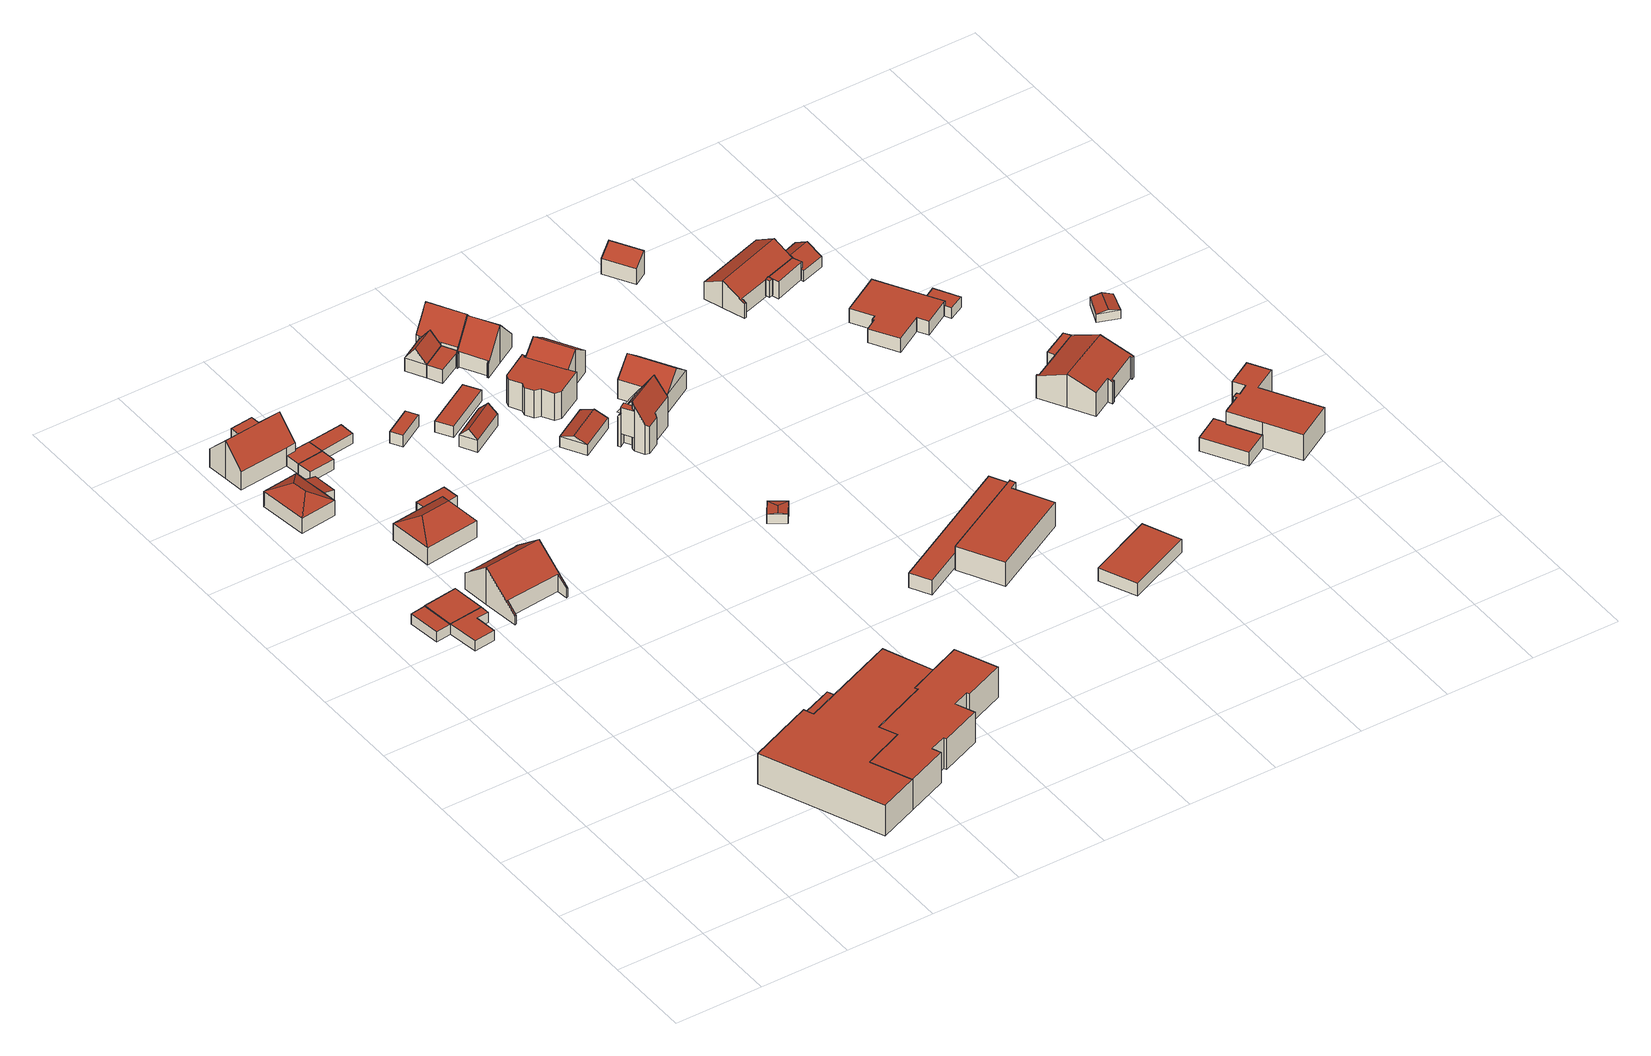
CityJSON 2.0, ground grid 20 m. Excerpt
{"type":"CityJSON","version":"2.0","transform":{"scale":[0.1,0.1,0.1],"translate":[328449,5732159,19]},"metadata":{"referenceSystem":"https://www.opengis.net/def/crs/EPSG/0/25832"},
"CityObjects":{
"building1":{"type":"Building","attributes":{"Geometrietyp2DReferenz":"3000","Gemeindeschluessel":"05170048","function":"31001_2463","roofType":"1000","measuredHeight":2.48},"address":[{"country":"Germany","locality":"Wesel","thoroughfareNumber":"22","thoroughfareName":"Bergerfurth"}],"geometry":[{"type":"Solid","lod":"2","boundaries":[[[[0,1,2,3]],[[4,5,1,0]],[[6,7,5,4]],[[3,2,7,6]],[[4,0,3,6]],[[1,5,7,2]]]],"semantics":{"surfaces":[{"type":"WallSurface"},{"type":"RoofSurface"},{"type":"GroundSurface"}],"values":[[0,0,0,0,1,2]]}}]},
"building2":{"type":"Building","attributes":{"Geometrietyp2DReferenz":"3000","Gemeindeschluessel":"05170048","function":"31001_2723","roofType":"1000","measuredHeight":2.43},"address":[{"country":"Germany","locality":"Wesel","thoroughfareNumber":"24","thoroughfareName":"Bergerfurth"}],"geometry":[{"type":"Solid","lod":"2","boundaries":[[[[8,9,10,11]],[[12,13,9,8]],[[14,15,13,12]],[[16,17,15,14]],[[18,19,17,16]],[[11,10,19,18]],[[16,14,12,8,11,18]],[[9,13,15,17,19,10]]]],"semantics":{"surfaces":[{"type":"WallSurface"},{"type":"RoofSurface"},{"type":"GroundSurface"}],"values":[[0,0,0,0,0,0,1,2]]}}]},
"building3":{"type":"Building","attributes":{"Geometrietyp2DReferenz":"3000","Gemeindeschluessel":"05170048","function":"31001_2463","roofType":"1000","measuredHeight":2.56},"address":[{"country":"Germany","locality":"Wesel","thoroughfareNumber":"24","thoroughfareName":"Bergerfurth"}],"geometry":[{"type":"Solid","lod":"2","boundaries":[[[[20,21,1,22]],[[11,23,21,20]],[[18,5,23,11]],[[22,1,5,18]],[[11,20,22,18]],[[21,23,5,1]]]],"semantics":{"surfaces":[{"type":"WallSurface"},{"type":"RoofSurface"},{"type":"GroundSurface"}],"values":[[0,0,0,0,1,2]]}}]},
"building4":{"type":"Building","attributes":{"Geometrietyp2DReferenz":"3000","Gemeindeschluessel":"05170048","function":"31001_1010","roofType":"3200","measuredHeight":5.84},"address":[{"country":"Germany","locality":"Wesel","thoroughfareNumber":"28","thoroughfareName":"Bergerfurth"}],"geometry":[{"type":"Solid","lod":"2","boundaries":[[[[24,25,26,27]],[[28,29,25,24]],[[30,31,29,28]],[[32,33,31,30]],[[34,35,33,32]],[[27,26,35,34]],[[36,27,34,37]],[[34,32,37]],[[37,32,30,28,24,36]],[[24,27,36]],[[25,29,31,33,35,26]]]],"semantics":{"surfaces":[{"type":"WallSurface"},{"type":"RoofSurface"},{"type":"GroundSurface"}],"values":[[0,0,0,0,0,0,1,1,1,1,2]]}}]},
"building5":{"type":"Building","attributes":{"Geometrietyp2DReferenz":"3000","Gemeindeschluessel":"05170048","function":"31001_1010","roofType":"2100","measuredHeight":3.25},"address":[{"country":"Germany","locality":"Wesel","thoroughfareNumber":"28","thoroughfareName":"Bergerfurth"}],"geometry":[{"type":"Solid","lod":"2","boundaries":[[[[38,39,40,41]],[[42,43,39,38]],[[44,45,43,42]],[[41,40,45,44]],[[42,38,41,44]],[[39,43,45,40]]]],"semantics":{"surfaces":[{"type":"WallSurface"},{"type":"RoofSurface"},{"type":"GroundSurface"}],"values":[[0,0,0,0,1,2]]}}]},
"building6":{"type":"Building","attributes":{"Gemeindeschluessel":"05170048","Geometrietyp2DReferenz":"3000","function":"31001_1010"},"address":[{"country":"Germany","locality":"Wesel","thoroughfareNumber":"30","thoroughfareName":"Bergerfurth"}],"children":["building6-1","building6-2"]},
"building6-1":{"type":"BuildingPart","attributes":{"roofType":"3100","measuredHeight":9.19},"parents":["building6"],"geometry":[{"type":"Solid","lod":"2","boundaries":[[[[46,47,48,49]],[[50,51,47,46]],[[52,53,51,50]],[[54,55,53,52]],[[56,57,55,54]],[[58,59,57,56]],[[60,61,59,58]],[[62,63,64,65]],[[66,67,63,62]],[[49,48,67,66]],[[54,52,50,46,49,56]],[[66,62,65,60,58,56,49]],[[47,51,53,55,57,59,61,64,63,67,48]],[[65,64,61,60]]]],"semantics":{"surfaces":[{"type":"WallSurface"},{"type":"RoofSurface"},{"type":"GroundSurface"},{"type":"ClosureSurface"}],"values":[[0,0,0,0,0,0,0,0,0,0,1,1,2,3]]}}]},
"building6-2":{"type":"BuildingPart","attributes":{"roofType":"1000","measuredHeight":4.32},"parents":["building6"],"geometry":[{"type":"Solid","lod":"2","boundaries":[[[[68,69,61,60]],[[70,71,69,68]],[[62,63,71,70]],[[65,64,63,62]],[[62,70,68,60,65]],[[69,71,63,64,61]],[[60,61,64,65]]]],"semantics":{"surfaces":[{"type":"WallSurface"},{"type":"RoofSurface"},{"type":"GroundSurface"},{"type":"ClosureSurface"}],"values":[[0,0,0,0,1,2,3]]}}]},
"building7":{"type":"Building","attributes":{"Geometrietyp2DReferenz":"3000","Gemeindeschluessel":"05170048","function":"31001_1010","roofType":"3100","measuredHeight":9.11},"address":[{"country":"Germany","locality":"Wesel","thoroughfareNumber":"24","thoroughfareName":"Bergerfurth"}],"geometry":[{"type":"Solid","lod":"2","boundaries":[[[[72,73,74,75]],[[76,77,73,72]],[[78,79,77,76]],[[80,81,79,78]],[[82,83,81,80]],[[84,85,83,82]],[[86,87,85,84]],[[88,89,87,86]],[[90,91,89,88]],[[92,93,91,90]],[[94,95,93,92]],[[96,97,95,94]],[[98,99,97,96]],[[75,74,99,98]],[[88,86,84,82,80,78,76,90]],[[72,75,98,96,94,92,90,76]],[[73,77,79,81,83,85,87,89,91,93,95,97,99,74]]]],"semantics":{"surfaces":[{"type":"WallSurface"},{"type":"RoofSurface"},{"type":"GroundSurface"}],"values":[[0,0,0,0,0,0,0,0,0,0,0,0,0,0,1,1,2]]}}]},
"building8":{"type":"Building","attributes":{"Geometrietyp2DReferenz":"3000","Gemeindeschluessel":"05170048","function":"31001_2200","roofType":"1000","measuredHeight":7.54},"address":[{"country":"Germany","locality":"Wesel","thoroughfareNumber":"44","thoroughfareName":"Bergerfurth"}],"geometry":[{"type":"Solid","lod":"2","boundaries":[[[[100,101,102,103]],[[104,105,101,100]],[[106,107,105,104]],[[108,109,107,106]],[[110,111,109,108]],[[112,113,111,110]],[[114,115,113,112]],[[116,117,115,114]],[[118,119,117,116]],[[120,121,119,118]],[[122,123,121,120]],[[124,125,123,122]],[[126,127,125,124]],[[103,102,127,126]],[[124,122,120,118,116,114,112,110,108,106,104,100,103,126]],[[101,105,107,109,111,113,115,117,119,121,123,125,127,102]]]],"semantics":{"surfaces":[{"type":"WallSurface"},{"type":"RoofSurface"},{"type":"GroundSurface"}],"values":[[0,0,0,0,0,0,0,0,0,0,0,0,0,0,1,2]]}}]},
"building9":{"type":"Building","attributes":{"Geometrietyp2DReferenz":"3000","Gemeindeschluessel":"05170048","function":"51009_1610","roofType":"1000","measuredHeight":4.09},"geometry":[{"type":"Solid","lod":"2","boundaries":[[[[110,128,129,130]],[[108,131,128,110]],[[106,132,131,108]],[[130,129,132,106]],[[108,110,130,106]],[[128,131,132,129]]]],"semantics":{"surfaces":[{"type":"WallSurface"},{"type":"RoofSurface"},{"type":"GroundSurface"}],"values":[[0,0,0,0,1,2]]}}]},
"building10":{"type":"Building","attributes":{"Geometrietyp2DReferenz":"3000","Gemeindeschluessel":"05170048","function":"31001_1010","roofType":"3200","measuredHeight":7.49},"address":[{"country":"Germany","locality":"Wesel","thoroughfareNumber":"26","thoroughfareName":"Bergerfurth"}],"geometry":[{"type":"Solid","lod":"2","boundaries":[[[[133,134,135,136]],[[137,138,134,133]],[[139,140,138,137]],[[141,142,140,139]],[[143,144,142,141]],[[136,135,144,143]],[[145,136,143,146]],[[143,141,139,146]],[[146,139,137,133,145]],[[133,136,145]],[[134,138,140,142,144,135]]]],"semantics":{"surfaces":[{"type":"WallSurface"},{"type":"RoofSurface"},{"type":"GroundSurface"}],"values":[[0,0,0,0,0,0,1,1,1,1,2]]}}]},
"building11":{"type":"Building","attributes":{"Geometrietyp2DReferenz":"3000","Gemeindeschluessel":"05170048","function":"31001_2463","roofType":"1000","measuredHeight":2.51},"address":[{"country":"Germany","locality":"Wesel","thoroughfareNumber":"28","thoroughfareName":"Bergerfurth"}],"geometry":[{"type":"Solid","lod":"2","boundaries":[[[[147,148,149,150]],[[151,152,148,147]],[[153,154,152,151]],[[150,149,154,153]],[[151,147,150,153]],[[148,152,154,149]]]],"semantics":{"surfaces":[{"type":"WallSurface"},{"type":"RoofSurface"},{"type":"GroundSurface"}],"values":[[0,0,0,0,1,2]]}}]},
"building12":{"type":"Building","attributes":{"Geometrietyp2DReferenz":"3000","Gemeindeschluessel":"05170048","function":"31001_2463","roofType":"1000","measuredHeight":2.46},"address":[{"country":"Germany","locality":"Wesel","thoroughfareNumber":"30","thoroughfareName":"Bergerfurth"}],"geometry":[{"type":"Solid","lod":"2","boundaries":[[[[155,47,51,156]],[[157,158,47,155]],[[150,149,158,157]],[[153,154,149,150]],[[159,53,154,153]],[[156,51,53,159]],[[153,150,157,155,156,159]],[[47,158,149,154,53,51]]]],"semantics":{"surfaces":[{"type":"WallSurface"},{"type":"RoofSurface"},{"type":"GroundSurface"}],"values":[[0,0,0,0,0,0,1,2]]}}]},
"building13":{"type":"Building","attributes":{"Geometrietyp2DReferenz":"3000","Gemeindeschluessel":"05170048","function":"31001_2463","roofType":"1000","measuredHeight":2.84},"address":[{"country":"Germany","locality":"Wesel","thoroughfareNumber":"26","thoroughfareName":"Bergerfurth"}],"geometry":[{"type":"Solid","lod":"2","boundaries":[[[[160,161,162,163]],[[164,165,161,160]],[[166,167,165,164]],[[168,169,167,166]],[[170,171,169,168]],[[163,162,171,170]],[[168,166,164,160,163,170]],[[161,165,167,169,171,162]]]],"semantics":{"surfaces":[{"type":"WallSurface"},{"type":"RoofSurface"},{"type":"GroundSurface"}],"values":[[0,0,0,0,0,0,1,2]]}}]},
"building14":{"type":"Building","attributes":{"Geometrietyp2DReferenz":"3000","Gemeindeschluessel":"05170048","function":"31001_2723","roofType":"1000","measuredHeight":2.42},"address":[{"country":"Germany","locality":"Wesel","thoroughfareNumber":"30","thoroughfareName":"Bergerfurth"}],"geometry":[{"type":"Solid","lod":"2","boundaries":[[[[172,173,174,175]],[[150,176,173,172]],[[157,177,176,150]],[[175,174,177,157]],[[150,172,175,157]],[[173,176,177,174]]]],"semantics":{"surfaces":[{"type":"WallSurface"},{"type":"RoofSurface"},{"type":"GroundSurface"}],"values":[[0,0,0,0,1,2]]}}]},
"building15":{"type":"Building","attributes":{"Geometrietyp2DReferenz":"3000","Gemeindeschluessel":"05170048","function":"31001_2200","roofType":"1000","measuredHeight":7.57},"address":[{"country":"Germany","locality":"Wesel","thoroughfareNumber":"44","thoroughfareName":"Bergerfurth"}],"geometry":[{"type":"Solid","lod":"2","boundaries":[[[[122,123,125,124]],[[120,121,123,122]],[[118,119,121,120]],[[116,117,119,118]],[[114,115,117,116]],[[178,179,115,114]],[[180,181,179,178]],[[182,183,181,180]],[[184,185,183,182]],[[186,187,185,184]],[[188,189,187,186]],[[190,191,189,188]],[[192,193,191,190]],[[194,195,193,192]],[[196,197,195,194]],[[126,127,197,196]],[[124,125,127,126]],[[196,194,192,190,188,186,184,182,180,178,114,116,118,120,122,124,126]],[[123,121,119,117,115,179,181,183,185,187,189,191,193,195,197,127,125]]]],"semantics":{"surfaces":[{"type":"WallSurface"},{"type":"RoofSurface"},{"type":"GroundSurface"}],"values":[[0,0,0,0,0,0,0,0,0,0,0,0,0,0,0,0,0,1,2]]}}]},
"building16":{"type":"Building","attributes":{"Geometrietyp2DReferenz":"3000","Gemeindeschluessel":"05170048","function":"31001_2723","roofType":"1000","measuredHeight":2.77},"address":[{"country":"Germany","locality":"Wesel","thoroughfareNumber":"36","thoroughfareName":"Bergerfurth"}],"geometry":[{"type":"Solid","lod":"2","boundaries":[[[[198,199,200,201]],[[202,203,199,198]],[[204,205,203,202]],[[201,200,205,204]],[[202,198,201,204]],[[199,203,205,200]]]],"semantics":{"surfaces":[{"type":"WallSurface"},{"type":"RoofSurface"},{"type":"GroundSurface"}],"values":[[0,0,0,0,1,2]]}}]},
"building17":{"type":"Building","attributes":{"Geometrietyp2DReferenz":"3000","Gemeindeschluessel":"05170048","function":"31001_2463","roofType":"3100","measuredHeight":4.95},"address":[{"country":"Germany","locality":"Wesel","thoroughfareNumber":"38","thoroughfareName":"Bergerfurth"}],"geometry":[{"type":"Solid","lod":"2","boundaries":[[[[206,207,208,209]],[[210,211,207,206]],[[212,213,211,210]],[[209,208,213,212]],[[206,214,210]],[[212,215,209]],[[209,215,214,206]],[[210,214,215,212]],[[207,211,213,208]]]],"semantics":{"surfaces":[{"type":"WallSurface"},{"type":"RoofSurface"},{"type":"GroundSurface"}],"values":[[0,0,0,0,0,0,1,1,2]]}}]},
"building18":{"type":"Building","attributes":{"Geometrietyp2DReferenz":"3000","Gemeindeschluessel":"05170048","function":"31001_2723","roofType":"1000","measuredHeight":2.75},"address":[{"country":"Germany","locality":"Wesel","thoroughfareNumber":"36","thoroughfareName":"Bergerfurth"}],"geometry":[{"type":"Solid","lod":"2","boundaries":[[[[216,217,218,219]],[[220,221,217,216]],[[222,223,221,220]],[[219,218,223,222]],[[220,216,219,222]],[[217,221,223,218]]]],"semantics":{"surfaces":[{"type":"WallSurface"},{"type":"RoofSurface"},{"type":"GroundSurface"}],"values":[[0,0,0,0,1,2]]}}]},
"building19":{"type":"Building","attributes":{"Geometrietyp2DReferenz":"3000","Gemeindeschluessel":"05170048","function":"31001_2723","roofType":"3100","measuredHeight":6.25},"address":[{"country":"Germany","locality":"Wesel","thoroughfareNumber":"34","thoroughfareName":"Bergerfurth"}],"geometry":[{"type":"Solid","lod":"2","boundaries":[[[[224,225,226,227]],[[228,229,225,224]],[[230,231,229,228]],[[227,226,231,230]],[[224,232,228]],[[230,233,227]],[[227,233,232,224]],[[228,232,233,230]],[[225,229,231,226]]]],"semantics":{"surfaces":[{"type":"WallSurface"},{"type":"RoofSurface"},{"type":"GroundSurface"}],"values":[[0,0,0,0,0,0,1,1,2]]}}]},
"building20":{"type":"Building","attributes":{"Geometrietyp2DReferenz":"3000","Gemeindeschluessel":"05170048","function":"51009_1610","roofType":"1000","measuredHeight":3.35},"geometry":[{"type":"Solid","lod":"2","boundaries":[[[[234,235,236,228]],[[237,238,235,234]],[[239,240,238,237]],[[230,241,240,239]],[[228,236,241,230]],[[239,237,234,228,230]],[[235,238,240,241,236]]]],"semantics":{"surfaces":[{"type":"WallSurface"},{"type":"RoofSurface"},{"type":"GroundSurface"}],"values":[[0,0,0,0,0,1,2]]}}]},
"building21":{"type":"Building","attributes":{"Geometrietyp2DReferenz":"3000","Gemeindeschluessel":"05170048","function":"31001_2463","roofType":"3100","measuredHeight":3.85},"address":[{"country":"Germany","locality":"Wesel","thoroughfareNumber":"40","thoroughfareName":"Bergerfurth"}],"geometry":[{"type":"Solid","lod":"2","boundaries":[[[[242,243,244,245]],[[246,247,243,242]],[[248,249,247,246]],[[245,244,249,248]],[[242,250,246]],[[248,251,245]],[[245,251,250,242]],[[246,250,251,248]],[[243,247,249,244]]]],"semantics":{"surfaces":[{"type":"WallSurface"},{"type":"RoofSurface"},{"type":"GroundSurface"}],"values":[[0,0,0,0,0,0,1,1,2]]}}]},
"building22":{"type":"Building","attributes":{"Geometrietyp2DReferenz":"3000","Gemeindeschluessel":"05170048","function":"31001_2723","roofType":"5000","measuredHeight":2.6},"address":[{"country":"Germany","locality":"Wesel","thoroughfareNumber":"44","thoroughfareName":"Bergerfurth"}],"geometry":[{"type":"Solid","lod":"2","boundaries":[[[[252,253,254,255]],[[256,257,253,252]],[[258,259,257,256]],[[255,254,259,258]],[[252,260,256]],[[258,261,255]],[[255,261,260,252]],[[256,260,261,258]],[[253,257,259,254]]]],"semantics":{"surfaces":[{"type":"WallSurface"},{"type":"RoofSurface"},{"type":"GroundSurface"}],"values":[[0,0,0,0,1,0,1,1,2]]}}]},
"building23":{"type":"Building","attributes":{"Geometrietyp2DReferenz":"3000","Gemeindeschluessel":"05170048","function":"31001_1010","roofType":"9999","measuredHeight":6.73},"address":[{"country":"Germany","locality":"Wesel","thoroughfareNumber":"38","thoroughfareName":"Bergerfurth"}],"geometry":[{"type":"Solid","lod":"2","boundaries":[[[[262,263,264,265,266,267,268,269,270,271,272,273,274,275]],[[273,276,277,274]],[[272,278,276,273]],[[271,279,278,272]],[[270,280,279,271]],[[269,281,280,270]],[[268,282,281,269]],[[267,283,282,268]],[[266,284,283,267]],[[265,285,284,266]],[[264,286,285,265]],[[263,287,286,264]],[[262,288,287,263]],[[275,289,288,262]],[[274,277,289,275]],[[276,278,279,280,281,282,283,284,285,286,287,288,289,277]]]],"semantics":{"surfaces":[{"type":"RoofSurface"},{"type":"WallSurface"},{"type":"GroundSurface"}],"values":[[0,1,1,1,1,1,1,1,1,1,1,1,1,1,1,2]]}}]},
"building24":{"type":"Building","attributes":{"Geometrietyp2DReferenz":"3000","Gemeindeschluessel":"05170048","function":"31001_1010","roofType":"3100","measuredHeight":9.22},"address":[{"country":"Germany","locality":"Wesel","thoroughfareNumber":"34","thoroughfareName":"Bergerfurth"}],"geometry":[{"type":"Solid","lod":"2","boundaries":[[[[290,291,292,293]],[[294,295,291,290]],[[296,297,295,294]],[[298,235,297,296]],[[299,236,235,298]],[[300,301,299,298,296,293]],[[294,290,293,296]],[[302,303,292,291,295,297,235,236]],[[301,302,236,299]],[[300,303,302,301]],[[293,292,303,300]]]],"semantics":{"surfaces":[{"type":"WallSurface"},{"type":"RoofSurface"},{"type":"GroundSurface"}],"values":[[0,0,0,0,0,1,1,2,0,0,0]]}}]},
"building25":{"type":"Building","attributes":{"Geometrietyp2DReferenz":"3000","Gemeindeschluessel":"05170048","function":"31001_1010","roofType":"3100","measuredHeight":9.18},"address":[{"country":"Germany","locality":"Wesel","thoroughfareNumber":"36","thoroughfareName":"Bergerfurth"}],"geometry":[{"type":"Solid","lod":"2","boundaries":[[[[304,305,306,307]],[[308,309,305,304]],[[310,311,309,308]],[[312,313,311,310]],[[314,315,313,312]],[[316,317,315,314]],[[318,319,317,316]],[[320,321,319,318]],[[322,323,321,320]],[[324,325,323,322]],[[326,327,325,324]],[[328,329,327,326]],[[330,331,329,328]],[[332,333,331,330]],[[334,335,333,332]],[[307,306,335,334]],[[314,312,310,308,304,307,334,332,316]],[[330,328,326,324,322,320,318,316,332]],[[305,309,311,313,315,317,319,321,323,325,327,329,331,333,335,306]]]],"semantics":{"surfaces":[{"type":"WallSurface"},{"type":"RoofSurface"},{"type":"GroundSurface"}],"values":[[0,0,0,0,0,0,0,0,0,0,0,0,0,0,0,0,1,1,2]]}}]},
"building26":{"type":"Building","attributes":{"Geometrietyp2DReferenz":"3000","Gemeindeschluessel":"05170048","function":"31001_1010","roofType":"3100","measuredHeight":8.72},"address":[{"country":"Germany","locality":"Wesel","thoroughfareNumber":"38","thoroughfareName":"Bergerfurth"}],"geometry":[{"type":"Solid","lod":"2","boundaries":[[[[336,337,338,339]],[[340,341,337,336]],[[342,343,341,340]],[[344,345,343,342]],[[346,347,345,344]],[[348,349,347,346]],[[350,351,349,348]],[[339,338,351,350]],[[340,336,339,350,348,342]],[[346,344,342,348]],[[337,341,343,345,347,349,351,338]]]],"semantics":{"surfaces":[{"type":"WallSurface"},{"type":"RoofSurface"},{"type":"GroundSurface"}],"values":[[0,0,0,0,0,0,0,0,1,1,2]]}}]},
"building27":{"type":"Building","attributes":{"Gemeindeschluessel":"05170048","Geometrietyp2DReferenz":"3000","function":"31001_1010"},"address":[{"country":"Germany","locality":"Wesel","thoroughfareNumber":"40","thoroughfareName":"Bergerfurth"}],"children":["building27-1","building27-2"]},
"building27-1":{"type":"BuildingPart","attributes":{"roofType":"3100","measuredHeight":11.73},"parents":["building27"],"geometry":[{"type":"MultiSurface","lod":"2","boundaries":[[[352,353,354]],[[355,356,353,352]],[[357,358,356,355]],[[359,360,358,357]],[[361,362,360,359]],[[363,364,362,361]],[[365,366,364,363]],[[367,368,369,370]],[[371,372,368,367]],[[373,372,371]],[[365,363,361,359,357,355,352,374]],[[354,373,371,367,370,375,376,377,374,352]],[[354,353,356,358,360,362,364,366,378,379,380,381,369,368,372,373]],[[374,382,383,365]],[[384,385,378,366]],[[383,382,385,384]],[[385,386,379,378]],[[374,377,387,382]],[[382,387,386,385]],[[386,388,380,379]],[[377,376,389,387]],[[388,386,387,389]],[[388,390,381,380]],[[376,391,389]],[[389,391,375,390,388]],[[390,392,369,381]],[[375,370,392,390]]],"semantics":{"surfaces":[{"type":"WallSurface"},{"type":"RoofSurface"},{"type":"GroundSurface"},{"type":"ClosureSurface"}],"values":[0,0,0,0,0,0,0,0,0,0,1,1,2,0,0,3,0,0,3,0,0,3,0,0,3,0,3]}}]},
"building27-2":{"type":"BuildingPart","attributes":{"roofType":"9999","measuredHeight":6.45},"address":[{"country":"Germany","locality":"Wesel","thoroughfareNumber":"40","thoroughfareName":"Bergerfurth"}],"parents":["building27"],"geometry":[{"type":"MultiSurface","lod":"2","boundaries":[[[387,389,393,394,383]],[[394,393,375,370]],[[393,391,375]],[[394,392,384,383]],[[390,392,370,375]],[[375,391,389,388,390]],[[389,387,386,388]],[[382,383,384,385]],[[387,382,385,386]],[[390,388,386,384,392]]],"semantics":{"surfaces":[{"type":"RoofSurface"},{"type":"WallSurface"},{"type":"GroundSurface"}],"values":[0,1,1,1,1,1,1,1,1,2]}}]},
"building28":{"type":"Building","attributes":{"Gemeindeschluessel":"05170048","Geometrietyp2DReferenz":"3000","function":"31001_2200"},"address":[{"country":"Germany","locality":"Wesel","thoroughfareNumber":"44","thoroughfareName":"Bergerfurth"}],"children":["building28-1","building28-2"]},
"building28-1":{"type":"BuildingPart","attributes":{"roofType":"1000","measuredHeight":5.92},"parents":["building28"],"geometry":[{"type":"MultiSurface","lod":"2","boundaries":[[[395,396,397,398]],[[399,400,401,402]],[[403,404,400,399]],[[405,406,404,403]],[[407,408,406,405]],[[409,410,408,407]],[[398,397,410,409]],[[407,405,403,399,402,411,395,398,409]],[[396,412,401,400,404,406,408,410,397]],[[413,414,412,396]],[[395,411,415,416]],[[414,413,416,415]],[[414,417,401,412]],[[411,402,418,415]],[[415,418,417,414]]],"semantics":{"surfaces":[{"type":"WallSurface"},{"type":"RoofSurface"},{"type":"GroundSurface"},{"type":"ClosureSurface"}],"values":[0,0,0,0,0,0,0,1,2,0,0,3,0,0,3]}}]},
"building28-2":{"type":"BuildingPart","attributes":{"roofType":"1000","measuredHeight":3.63},"address":[{"country":"Germany","locality":"Wesel","thoroughfareNumber":"44","thoroughfareName":"Bergerfurth"}],"parents":["building28"],"geometry":[{"type":"Solid","lod":"2","boundaries":[[[[419,420,421,422]],[[423,424,420,419]],[[425,426,424,423]],[[427,428,426,425]],[[429,430,428,427]],[[418,417,430,429]],[[422,421,413,416]],[[415,418,429,427,425,423,419,422,416]],[[420,424,426,428,430,417,414,413,421]],[[418,415,414,417]],[[415,416,413,414]]]],"semantics":{"surfaces":[{"type":"WallSurface"},{"type":"RoofSurface"},{"type":"GroundSurface"},{"type":"ClosureSurface"}],"values":[[0,0,0,0,0,0,0,1,2,3,3]]}}]},
"building29":{"type":"Building","attributes":{"Geometrietyp2DReferenz":"3000","Gemeindeschluessel":"05170048","function":"31001_1010","roofType":"3100","measuredHeight":8.11},"address":[{"country":"Germany","locality":"Wesel","thoroughfareNumber":"40","thoroughfareName":"Bergerfurth"}],"geometry":[{"type":"Solid","lod":"2","boundaries":[[[[431,432,433,434]],[[435,436,432,431]],[[437,438,436,435]],[[434,433,438,437]],[[431,439,435]],[[437,440,434]],[[434,440,439,431]],[[435,439,440,437]],[[432,436,438,433]]]],"semantics":{"surfaces":[{"type":"WallSurface"},{"type":"RoofSurface"},{"type":"GroundSurface"}],"values":[[0,0,0,0,0,0,1,1,2]]}}]},
"building30":{"type":"Building","attributes":{"Geometrietyp2DReferenz":"3000","Gemeindeschluessel":"05170048","function":"31001_1010","roofType":"1000","measuredHeight":3.17},"address":[{"country":"Germany","locality":"Wesel","thoroughfareNumber":"46","thoroughfareName":"Bergerfurth"}],"geometry":[{"type":"Solid","lod":"2","boundaries":[[[[441,442,443,444]],[[445,446,442,441]],[[447,448,446,445]],[[444,443,448,447]],[[445,441,444,447]],[[442,446,448,443]]]],"semantics":{"surfaces":[{"type":"WallSurface"},{"type":"RoofSurface"},{"type":"GroundSurface"}],"values":[[0,0,0,0,1,2]]}}]},
"building31":{"type":"Building","attributes":{"Geometrietyp2DReferenz":"3000","Gemeindeschluessel":"05170048","function":"51009_1610","roofType":"2100","measuredHeight":5.71},"geometry":[{"type":"Solid","lod":"2","boundaries":[[[[449,450,451,452]],[[453,454,450,449]],[[455,456,454,453]],[[452,451,456,455]],[[453,449,452,455]],[[450,454,456,451]]]],"semantics":{"surfaces":[{"type":"WallSurface"},{"type":"RoofSurface"},{"type":"GroundSurface"}],"values":[[0,0,0,0,1,2]]}}]},
"building32":{"type":"Building","attributes":{"Geometrietyp2DReferenz":"3000","Gemeindeschluessel":"05170048","function":"31001_1010","roofType":"1000","measuredHeight":3.93},"address":[{"country":"Germany","locality":"Wesel","thoroughfareNumber":"21","thoroughfareName":"Bergerfurth"}],"geometry":[{"type":"Solid","lod":"2","boundaries":[[[[457,458,459,460]],[[461,462,458,457]],[[463,464,462,461]],[[460,459,464,463]],[[461,457,460,463]],[[458,462,464,459]]]],"semantics":{"surfaces":[{"type":"WallSurface"},{"type":"RoofSurface"},{"type":"GroundSurface"}],"values":[[0,0,0,0,1,2]]}}]},
"building33":{"type":"Building","attributes":{"Gemeindeschluessel":"05170048","Geometrietyp2DReferenz":"3000","function":"31001_1010"},"address":[{"country":"Germany","locality":"Wesel","thoroughfareNumber":"21","thoroughfareName":"Bergerfurth"}],"children":["building33-1","building33-2","building33-3"]},
"building33-1":{"type":"BuildingPart","attributes":{"roofType":"3100","measuredHeight":6.71},"parents":["building33"],"geometry":[{"type":"MultiSurface","lod":"2","boundaries":[[[465,466,467,468]],[[469,470,466,465]],[[471,472,470,469]],[[473,474,472,471]],[[475,476,474,473]],[[477,478,476,475]],[[479,480,478,477]],[[481,482,480,479]],[[468,467,483,484]],[[471,469,465,468,484,485,481,479,473]],[[477,475,473,479]],[[466,470,472,474,476,478,480,482,486,483,467]],[[481,487,488]],[[489,485,486,490]],[[488,487,489,490,482]],[[484,483,486,485]]],"semantics":{"surfaces":[{"type":"WallSurface"},{"type":"RoofSurface"},{"type":"GroundSurface"},{"type":"ClosureSurface"}],"values":[0,0,0,0,0,0,0,0,0,1,1,2,0,3,3,3]}}]},
"building33-2":{"type":"BuildingPart","attributes":{"roofType":"1000","measuredHeight":4.18},"parents":["building33"],"geometry":[{"type":"MultiSurface","lod":"2","boundaries":[[[491,492,493,494]],[[484,483,492,491]],[[494,493,495,496]],[[497,485,484,491,494,496]],[[492,483,486,498,495,493]],[[485,486,483,484]],[[497,499,500]],[[485,500,499,498,486]],[[497,496,501,499]],[[495,498,499,501]]],"semantics":{"surfaces":[{"type":"WallSurface"},{"type":"RoofSurface"},{"type":"GroundSurface"},{"type":"ClosureSurface"}],"values":[0,0,0,1,2,3,0,3,0,3]}}]},
"building33-3":{"type":"BuildingPart","attributes":{"roofType":"3100","measuredHeight":4.56},"parents":["building33"],"geometry":[{"type":"MultiSurface","lod":"2","boundaries":[[[502,503,504,505]],[[506,507,503,502]],[[501,495,507,506]],[[508,509,482,488]],[[505,504,509,508]],[[499,501,506,502,505,510]],[[508,488,510,505]],[[503,507,495,498,490,482,509,504]],[[501,499,498,495]],[[510,489,485,500]],[[485,489,490,486]],[[500,485,486,498,499]],[[510,487,489]],[[489,487,488,482,490]]],"semantics":{"surfaces":[{"type":"WallSurface"},{"type":"RoofSurface"},{"type":"GroundSurface"},{"type":"ClosureSurface"}],"values":[0,0,0,0,0,1,1,2,3,0,3,3,0,3]}}]},
"building34":{"type":"Building","attributes":{"Geometrietyp2DReferenz":"3000","Gemeindeschluessel":"05170048","function":"31001_1010","roofType":"1000","measuredHeight":3.38},"address":[{"country":"Germany","locality":"Wesel","thoroughfareNumber":"23","thoroughfareName":"Bergerfurth"}],"geometry":[{"type":"Solid","lod":"2","boundaries":[[[[511,512,513,514]],[[515,516,512,511]],[[517,518,516,515]],[[519,520,518,517]],[[521,522,520,519]],[[523,524,522,521]],[[525,526,524,523]],[[527,528,526,525]],[[529,530,528,527]],[[531,532,530,529]],[[533,534,532,531]],[[535,536,534,533]],[[537,538,536,535]],[[514,513,538,537]],[[535,533,531,529,527,525,523,521,519,517,515,511,514,537]],[[512,516,518,520,522,524,526,528,530,532,534,536,538,513]]]],"semantics":{"surfaces":[{"type":"WallSurface"},{"type":"RoofSurface"},{"type":"GroundSurface"}],"values":[[0,0,0,0,0,0,0,0,0,0,0,0,0,0,1,2]]}}]},
"building35":{"type":"Building","attributes":{"Gemeindeschluessel":"05170048","Geometrietyp2DReferenz":"3000","function":"31001_1010"},"address":[{"country":"Germany","locality":"Wesel","thoroughfareNumber":"25","thoroughfareName":"Bergerfurth"}],"children":["building35-1","building35-2"]},
"building35-1":{"type":"BuildingPart","attributes":{"roofType":"3100","measuredHeight":8.14},"parents":["building35"],"geometry":[{"type":"Solid","lod":"2","boundaries":[[[[539,540,541,542]],[[543,544,540,539]],[[545,546,544,543]],[[547,548,546,545]],[[549,550,548,547]],[[551,552,553,554]],[[555,556,552,551]],[[557,558,556,555]],[[559,560,558,557]],[[561,562,560,559]],[[563,564,562,561]],[[565,566,564,563]],[[567,568,566,565]],[[542,541,568,567]],[[554,549,547,545,543,539,551]],[[542,567,565,563,561,559,557,555,551,539]],[[540,544,546,548,550,553,552,556,558,560,562,564,566,568,541]],[[554,553,550,549]]]],"semantics":{"surfaces":[{"type":"WallSurface"},{"type":"RoofSurface"},{"type":"GroundSurface"},{"type":"ClosureSurface"}],"values":[[0,0,0,0,0,0,0,0,0,0,0,0,0,0,1,1,2,3]]}}]},
"building35-2":{"type":"BuildingPart","attributes":{"roofType":"1000","measuredHeight":5.72},"parents":["building35"],"geometry":[{"type":"Solid","lod":"2","boundaries":[[[[569,570,571,572]],[[554,553,570,569]],[[572,571,550,549]],[[554,569,572,549]],[[570,553,550,571]],[[549,550,553,554]]]],"semantics":{"surfaces":[{"type":"WallSurface"},{"type":"RoofSurface"},{"type":"GroundSurface"},{"type":"ClosureSurface"}],"values":[[0,0,0,1,2,3]]}}]},
"building36":{"type":"Building","attributes":{"Geometrietyp2DReferenz":"3000","Gemeindeschluessel":"05170048","function":"31001_2463","roofType":"1000","measuredHeight":2.61},"address":[{"country":"Germany","locality":"Wesel","thoroughfareNumber":"23","thoroughfareName":"Bergerfurth"}],"geometry":[{"type":"Solid","lod":"2","boundaries":[[[[573,574,575,576]],[[577,578,574,573]],[[579,580,578,577]],[[581,582,580,579]],[[583,584,582,581]],[[576,575,584,583]],[[581,579,577,573,576,583]],[[574,578,580,582,584,575]]]],"semantics":{"surfaces":[{"type":"WallSurface"},{"type":"RoofSurface"},{"type":"GroundSurface"}],"values":[[0,0,0,0,0,0,1,2]]}}]},
"building37":{"type":"Building","attributes":{"Geometrietyp2DReferenz":"3000","Gemeindeschluessel":"05170048","function":"31001_2463","roofType":"1000","measuredHeight":3.29},"address":[{"country":"Germany","locality":"Wesel","thoroughfareNumber":"27","thoroughfareName":"Bergerfurth"}],"geometry":[{"type":"Solid","lod":"2","boundaries":[[[[585,586,587,588]],[[589,590,586,585]],[[591,592,590,589]],[[593,594,592,591]],[[595,596,594,593]],[[588,587,596,595]],[[593,591,589,585,588,595]],[[586,590,592,594,596,587]]]],"semantics":{"surfaces":[{"type":"WallSurface"},{"type":"RoofSurface"},{"type":"GroundSurface"}],"values":[[0,0,0,0,0,0,1,2]]}}]},
"building38":{"type":"Building","attributes":{"Geometrietyp2DReferenz":"3000","Gemeindeschluessel":"05170048","function":"31001_1010","roofType":"1000","measuredHeight":6.28},"address":[{"country":"Germany","locality":"Wesel","thoroughfareNumber":"27","thoroughfareName":"Bergerfurth"}],"geometry":[{"type":"Solid","lod":"2","boundaries":[[[[597,598,599,600]],[[601,602,598,597]],[[603,604,602,601]],[[605,606,604,603]],[[607,608,606,605]],[[609,610,608,607]],[[611,612,610,609]],[[613,614,612,611]],[[615,616,614,613]],[[617,618,616,615]],[[619,620,618,617]],[[621,622,620,619]],[[623,624,622,621]],[[600,599,624,623]],[[621,619,617,615,613,611,609,607,605,603,601,597,600,623]],[[598,602,604,606,608,610,612,614,616,618,620,622,624,599]]]],"semantics":{"surfaces":[{"type":"WallSurface"},{"type":"RoofSurface"},{"type":"GroundSurface"}],"values":[[0,0,0,0,0,0,0,0,0,0,0,0,0,0,1,2]]}}]},
"building39":{"type":"Building","attributes":{"Geometrietyp2DReferenz":"3000","Gemeindeschluessel":"05170048","function":"31001_2723","roofType":"3100","measuredHeight":2.73},"address":[{"country":"Germany","locality":"Wesel","thoroughfareNumber":"25","thoroughfareName":"Bergerfurth"}],"geometry":[{"type":"Solid","lod":"2","boundaries":[[[[625,626,627,628]],[[629,630,626,625]],[[631,632,630,629]],[[628,627,632,631]],[[625,633,629]],[[631,634,628]],[[628,634,633,625]],[[629,633,634,631]],[[626,630,632,627]]]],"semantics":{"surfaces":[{"type":"WallSurface"},{"type":"RoofSurface"},{"type":"GroundSurface"}],"values":[[0,0,0,0,0,0,1,1,2]]}}]}
},
"vertices":[
[86,1078,57],[86,1078,32],[51,1073,32],[51,1073,57],[95,1004,57],[95,1004,32],[60,999,57],[60,999,32],
[176,992,58],[176,992,33],[174,1013,33],[174,1013,58],[148,989,58],[148,989,33],[154,939,58],[154,939,33],[105,933,58],[105,933,33],[95,1004,58],[95,1004,33],
[165,1089,58],[165,1089,32],[86,1078,58],[174,1013,32],
[107,1548,65],[107,1548,28],[24,1537,28],[24,1537,65],[109,1528,65],[109,1528,28],[116,1473,65],[116,1473,28],[121,1436,65],[121,1436,28],[38,1426,65],[38,1426,28],[71,1503,87],[75,1471,87],
[116,1473,61],[116,1473,29],[147,1477,29],[147,1477,53],[109,1528,61],[109,1528,29],[141,1532,53],[141,1532,29],
[152,1622,77],[152,1622,29],[148,1664,29],[148,1664,121],[153,1618,73],[153,1618,29],[130,1615,73],[130,1615,29],[16,1602,73],[16,1602,29],[11,1649,121],[11,1649,29],[6,1695,73],[6,1695,29],[78,1703,73],[78,1703,29],[130,1710,73],[130,1710,29],[130,1709,29],[130,1709,73],[142,1711,73],[142,1711,29],
[76,1725,73],[76,1725,29],[128,1731,73],[128,1731,29],
[213,955,56],[213,955,34],[217,956,34],[217,956,56],[203,1039,125],[203,1039,34],[196,1101,74],[196,1101,34],[199,1101,74],[199,1101,34],[199,1097,77],[199,1097,34],[325,1111,77],[325,1111,34],[325,1115,74],[325,1115,34],[329,1115,74],[329,1115,34],[336,1053,125],[336,1053,34],[346,969,56],[346,969,34],[342,968,56],[342,968,34],[339,994,77],[339,994,34],[214,981,77],[214,981,34],
[315,274,121],[315,274,46],[427,3,46],[427,3,121],[464,336,121],[464,336,46],[467,329,121],[467,329,46],[473,314,121],[473,314,46],[539,341,121],[539,341,46],[696,406,121],[696,406,46],[740,297,121],[740,297,46],[679,271,121],[679,271,46],[682,264,121],[682,264,46],[554,210,121],[554,210,46],[571,170,121],[571,170,46],[478,131,121],[478,131,46],[516,39,121],[516,39,46],
[539,341,81],[533,356,81],[533,356,121],[473,314,81],[467,329,81],
[169,1307,72],[169,1307,31],[181,1207,31],[181,1207,72],[260,1319,72],[260,1319,31],[295,1323,72],[295,1323,31],[295,1319,72],[295,1319,31],[307,1223,72],[307,1223,31],[205,1261,106],[272,1269,106],
[199,1554,54],[199,1554,29],[195,1588,29],[195,1588,54],[139,1547,54],[139,1547,29],[134,1581,54],[134,1581,29],
[152,1622,54],[153,1618,54],[190,1626,54],[190,1626,29],[130,1615,54],
[325,1362,56],[325,1362,27],[255,1354,27],[255,1354,56],[330,1324,56],[330,1324,27],[295,1319,56],[295,1319,27],[295,1323,56],[295,1323,27],[260,1319,56],[260,1319,27],
[274,1599,54],[274,1599,30],[271,1635,30],[271,1635,54],[195,1588,30],[190,1626,30],
[809,326,121],[809,326,46],[848,233,121],[848,233,46],[756,195,121],[756,195,46],[753,202,121],[753,202,46],[716,186,121],[716,186,46],[733,143,121],[733,143,46],[641,105,121],[641,105,46],[638,112,121],[638,112,46],[601,97,121],[601,97,46],[609,77,121],[609,77,46],
[408,1570,59],[408,1570,31],[394,1595,31],[394,1595,59],[347,1534,59],[347,1534,31],[333,1559,59],[333,1559,31],
[455,1437,62],[455,1437,33],[533,1483,33],[533,1483,62],[435,1472,62],[435,1472,33],[512,1518,62],[512,1518,33],[445,1454,83],[522,1500,83],
[530,1599,60],[530,1599,33],[422,1536,33],[422,1536,60],[551,1564,60],[551,1564,33],[443,1501,60],[443,1501,33],
[535,1755,67],[535,1755,35],[479,1722,35],[479,1722,67],[559,1714,67],[559,1714,35],[502,1681,67],[502,1681,35],[547,1735,97],[490,1702,97],
[577,1682,67],[577,1682,34],[559,1714,34],[568,1677,67],[568,1677,34],[519,1650,67],[519,1650,34],[502,1681,34],
[674,1408,59],[674,1408,33],[595,1362,33],[595,1362,59],[704,1356,59],[704,1356,33],[625,1310,59],[625,1310,33],[689,1382,71],[610,1336,71],
[804,959,72],[804,959,49],[780,925,49],[780,925,72],[838,935,72],[838,935,49],[814,902,72],[814,902,49],[811,933,75],[797,913,75],
[649,1569,100],[588,1533,100],[584,1520,100],[598,1495,100],[595,1481,100],[605,1464,100],[619,1460,100],[633,1435,100],[647,1432,100],[705,1465,100],[694,1483,100],[693,1483,100],[647,1562,100],[651,1564,100],[693,1483,33],[647,1562,33],[694,1483,33],[705,1465,33],[647,1432,33],[633,1435,33],[619,1460,33],[605,1464,33],[595,1481,33],[598,1495,33],[584,1520,33],[588,1533,33],[649,1569,33],[651,1564,33],
[605,1804,75],[605,1804,34],[569,1782,34],[569,1782,126],[650,1726,75],[650,1726,34],[613,1704,126],[613,1704,34],[577,1682,75],[559,1714,75],[532,1761,75],[535,1755,75],[535,1755,34],[532,1761,34],
[660,1728,65],[660,1728,32],[658,1731,32],[658,1731,65],[656,1725,70],[656,1725,32],[688,1670,70],[688,1670,32],[692,1672,66],[692,1672,32],[693,1669,65],[693,1669,32],[648,1643,124],[648,1643,32],[603,1616,65],[603,1616,32],[601,1619,65],[601,1619,32],[605,1621,70],[605,1621,32],[574,1677,70],[574,1677,32],[570,1674,65],[570,1674,32],[568,1677,65],[568,1677,32],[577,1682,76],[577,1682,32],[613,1704,124],[613,1704,32],[650,1726,76],[650,1726,32],
[647,1562,87],[647,1562,32],[693,1483,32],[693,1483,87],[651,1564,90],[651,1564,32],[684,1583,119],[684,1583,32],[720,1604,87],[720,1604,32],[766,1525,87],[766,1525,32],[729,1504,119],[729,1504,32],[694,1483,87],[694,1483,32],
[811,1356,117],[811,1356,0],[772,1423,0],[826,1331,73],[826,1331,0],[778,1304,73],[778,1304,0],[777,1297,65],[777,1297,0],[750,1282,65],[750,1282,0],[741,1284,73],[741,1284,0],[730,1304,108],[730,1304,0],[712,1335,73],[712,1335,0],[715,1330,0],[715,1330,81],[795,1381,73],[795,1381,0],[771,1423,0],[731,1312,117],[728,1338,81],[739,1319,114],[732,1315,114],[731,1312,0],[732,1315,0],[739,1319,0],[728,1338,0],[731,1312,98],[730,1304,98],[730,1304,33],[731,1312,33],[732,1315,33],[732,1315,98],[739,1319,33],[739,1319,98],[728,1338,33],[733,1328,98],[715,1330,33],
[728,1338,98],[715,1330,98],
[991,586,125],[991,586,66],[987,584,66],[987,584,125],[1189,693,125],[1189,693,66],[1188,692,66],[1188,692,125],[1195,681,125],[1195,681,66],[1178,671,125],[1178,671,66],[1223,587,125],[1223,587,66],[1039,488,125],[1039,488,66],[1171,683,125],[1171,683,66],[991,586,67],[1171,683,67],[1171,683,103],[991,586,103],[1188,692,67],[1188,692,103],
[906,544,103],[906,544,67],[990,589,67],[990,589,103],[882,589,103],[882,589,67],[1178,749,103],[1178,749,67],[1203,703,103],[1203,703,67],[1187,694,103],[1187,694,67],
[897,1372,79],[897,1372,33],[844,1465,33],[844,1465,79],[826,1331,79],[826,1331,33],[772,1423,79],[772,1423,33],[861,1351,114],[808,1444,114],
[1355,484,81],[1355,484,49],[1208,419,49],[1208,419,81],[1391,401,81],[1391,401,49],[1244,337,81],[1244,337,49],
[999,1691,73],[999,1691,35],[1029,1709,35],[1029,1709,93],[961,1756,73],[961,1756,35],[991,1774,93],[991,1774,35],
[1192,1509,82],[1192,1509,42],[1189,1519,42],[1189,1519,82],[1183,1506,82],[1183,1506,42],[1180,1515,82],[1180,1515,42],
[1110,1492,81],[1110,1492,39],[1180,1515,39],[1180,1515,81],[1113,1483,75],[1113,1483,39],[1109,1482,75],[1109,1482,39],[1092,1533,106],[1092,1533,39],[1078,1576,81],[1078,1576,39],[1234,1627,81],[1234,1627,39],[1248,1585,106],[1248,1585,39],[1251,1574,100],[1251,1574,39],[1189,1519,39],[1189,1519,81],[1261,1542,81],[1261,1542,39],[1259,1548,84],[1251,1574,68],[1260,1547,84],[1260,1547,39],
[1192,1509,81],[1192,1509,39],[1197,1496,39],[1197,1496,81],[1265,1519,39],[1265,1519,81],[1269,1520,81],[1269,1520,39],[1269,1520,68],[1262,1541,81],[1265,1519,68],
[1321,1530,65],[1321,1530,39],[1310,1563,39],[1310,1563,85],[1267,1513,65],[1267,1513,39],[1301,1591,68],[1301,1591,39],[1260,1547,85],
[1426,1265,81],[1426,1265,47],[1429,1266,47],[1429,1266,81],[1368,1231,81],[1368,1231,47],[1355,1254,81],[1355,1254,47],[1354,1254,81],[1354,1254,47],[1293,1218,81],[1293,1218,47],[1257,1279,81],[1257,1279,47],[1283,1295,81],[1283,1295,47],[1281,1298,81],[1281,1298,47],[1291,1304,81],[1291,1304,47],[1290,1304,81],[1290,1304,47],[1263,1351,81],[1263,1351,47],[1350,1401,81],[1350,1401,47],[1407,1304,81],[1407,1304,47],
[1473,913,113],[1473,913,31],[1504,859,31],[1504,859,89],[1440,971,86],[1440,971,31],[1444,974,86],[1444,974,31],[1447,969,89],[1447,969,31],[1505,1000,89],[1505,1000,31],[1595,979,113],[1595,979,31],[1565,1033,31],[1565,1033,89],[1631,917,84],[1631,917,31],[1626,914,84],[1626,914,31],[1624,918,86],[1624,918,31],[1555,879,86],[1555,879,31],[1557,876,84],[1557,876,31],[1552,873,84],[1552,873,31],[1547,883,89],[1547,883,31],
[1556,1048,89],[1556,1048,31],[1497,1016,31],[1497,1016,89],
[1468,1268,72],[1468,1268,46],[1438,1321,46],[1438,1321,72],[1434,1250,72],[1434,1250,46],[1426,1265,72],[1426,1265,46],[1429,1266,72],[1429,1266,46],[1407,1304,72],[1407,1304,46],
[1708,589,71],[1708,589,38],[1669,657,38],[1669,657,71],[1656,559,71],[1656,559,38],[1603,652,71],[1603,652,38],[1659,685,71],[1659,685,38],[1673,660,71],[1673,660,38],
[1707,687,102],[1707,687,39],[1710,681,39],[1710,681,102],[1718,693,102],[1718,693,39],[1722,687,102],[1722,687,39],[1746,702,102],[1746,702,39],[1731,727,102],[1731,727,39],[1787,759,102],[1787,759,39],[1814,713,102],[1814,713,39],[1762,684,102],[1762,684,39],[1833,560,102],[1833,560,39],[1752,513,102],[1752,513,39],[1708,589,102],[1708,589,39],[1669,657,102],[1669,657,39],[1673,660,102],[1673,660,39],
[1703,1067,66],[1703,1067,46],[1720,1117,46],[1720,1117,66],[1657,1083,66],[1657,1083,46],[1677,1134,66],[1677,1134,46],[1680,1075,73],[1699,1126,73]
]}
